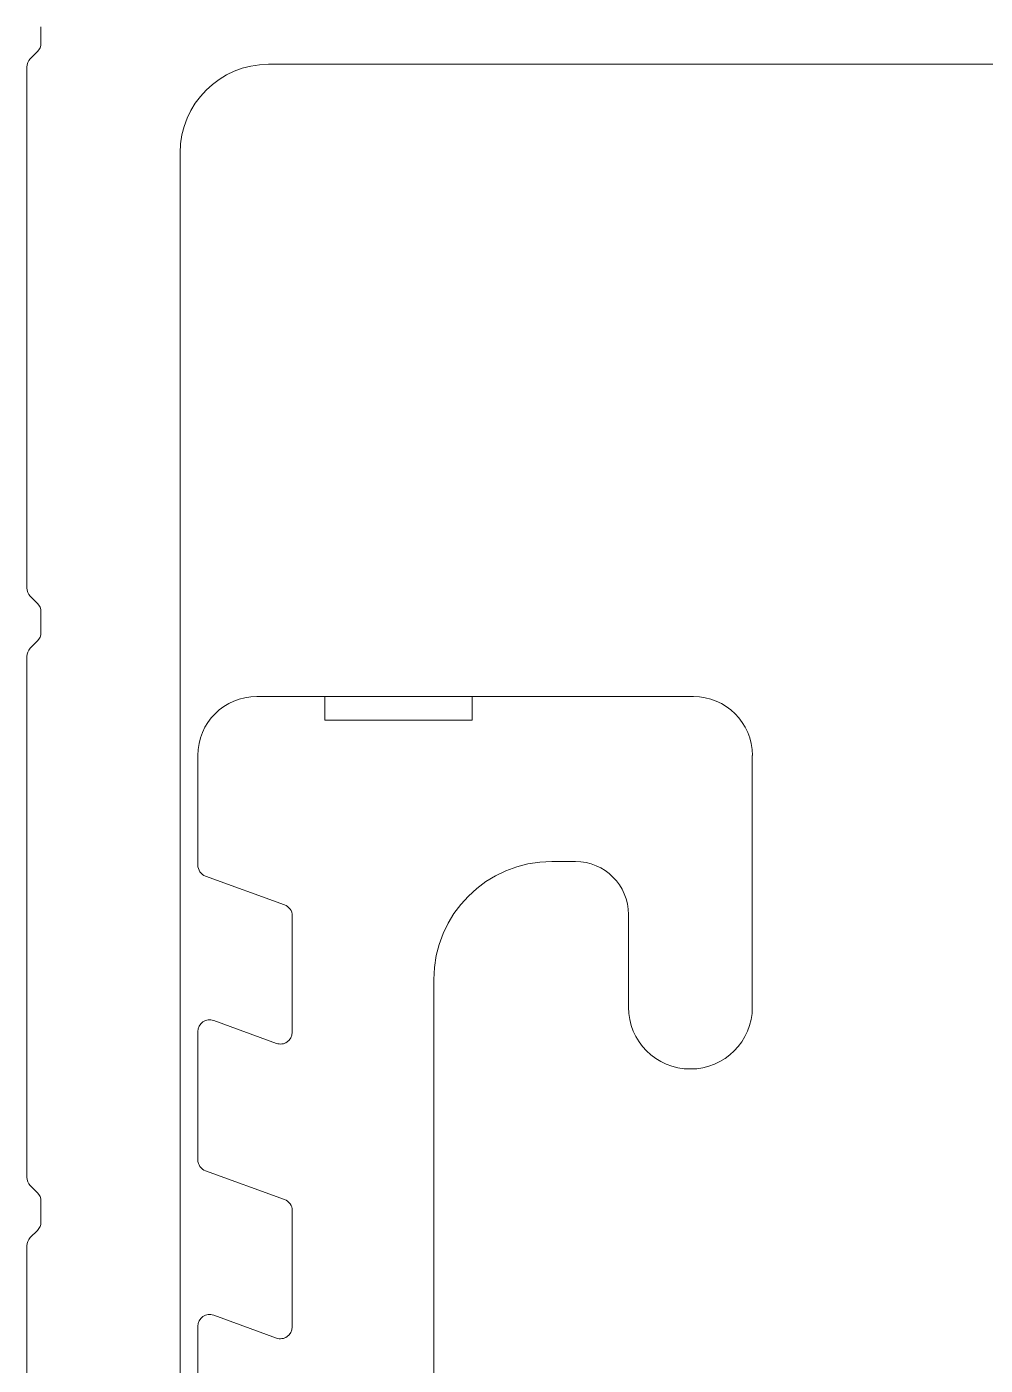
# Model space of a CAD drawing. Header units: millimetres. Extents: x 1522 to 2996, y -37 to 935.
# Drawn here: x 2815.83 to 2820.91, y 747.13 to 754.23 of the extents above; entities that cross this region are included whole.
import ezdxf

# ---------------------------------------------------------------- set-up
doc = ezdxf.new("R2010")
doc.units = ezdxf.units.MM
doc.linetypes.add('HIDDEN', pattern=[1.905, 1.27, -0.635])

# ---------------------------------------------------------------- blocks, each defined once
blk = doc.blocks.new('attachment and clamp x2')
at = {"color": 7, "linetype": 'Continuous', "lineweight": 15}
for p, q in [((1757.8319, 203.4375), (1757.8319, 203.5248)), ((1757.7752, 203.3548), (1757.8136, 203.3932)), ((1757.7568, 200.5467), (1757.7568, 203.3105)), ((1769.6452, 203.3256), (1759.0395, 203.3256)), ((1758.5703, 202.8563), (1758.5703, 195.8672)), ((1757.8136, 200.464), (1757.7752, 200.5025)), ((1757.8319, 200.309), (1757.8319, 200.4198)), ((1757.7752, 200.2263), (1757.8136, 200.2647)), ((1757.7568, 197.4182), (1757.7568, 200.182)), ((1761.2921, 199.9701), (1758.977, 199.9701)), ((1758.6641, 199.6572), (1758.6641, 199.0753)), ((1761.6049, 198.3213), (1761.6049, 199.6572)), ((1760.5412, 199.0941), (1760.6664, 199.0941)), ((1759.1235, 198.8643), (1758.7053, 199.0165)), ((1759.1647, 198.1878), (1759.1647, 198.8055)), ((1760.9479, 198.8125), (1760.9479, 198.3213)), ((1759.9155, 184.8844), (1759.9155, 198.4684)), ((1758.7481, 198.2501), (1759.0807, 198.129)), ((1758.6641, 198.1913), (1758.6641, 197.5111)), ((1759.1235, 197.3), (1758.7053, 197.4523)), ((1757.8136, 197.3355), (1757.7752, 197.374)), ((1757.8319, 197.1804), (1757.8319, 197.2913)), ((1759.1647, 196.6236), (1759.1647, 197.2413)), ((1757.7752, 197.0978), (1757.8136, 197.1362)), ((1757.7568, 194.321), (1757.7568, 197.0535)), ((1758.7481, 196.6858), (1759.0807, 196.5648)), ((1758.6641, 196.6271), (1758.6641, 195.9468))]:
    blk.add_line(p, q, dxfattribs=at)
at = {"color": 7, "linetype": 'HIDDEN', "lineweight": 0}
for p, q in [((1759.3367, 199.9701), (1759.3367, 199.8449)), ((1760.1189, 199.8449), (1760.1189, 199.9701)), ((1759.3367, 199.8449), (1759.7278, 199.8449)), ((1759.7278, 199.8449), (1760.1189, 199.8449))]:
    blk.add_line(p, q, dxfattribs=at)
at = {"color": 7, "linetype": 'Continuous', "lineweight": 15}
for centre, radius, start, end in [((1757.7694, 203.4375), 0.0626, 315, 0), ((1757.8194, 203.3105), 0.0626, 135, 180), ((1759.0395, 202.8563), 0.4693, 90, 180), ((1757.8194, 200.5467), 0.0626, 180, 225), ((1757.7694, 200.4198), 0.0626, 0, 45), ((1757.7694, 200.309), 0.0626, 315, 0), ((1757.8194, 200.182), 0.0626, 135, 180), ((1758.977, 199.6572), 0.3129, 90, 180), ((1761.2921, 199.6572), 0.3129, 0, 90), ((1758.7267, 199.0753), 0.0626, 180, 250), ((1760.5412, 198.4684), 0.6257, 90, 180), ((1760.6664, 198.8125), 0.2816, 0, 90), ((1759.1021, 198.8055), 0.0626, 0, 70), ((1761.2764, 198.3213), 0.3285, 180, 270), ((1761.2764, 198.3213), 0.3285, 270, 0), ((1758.7267, 198.1913), 0.0626, 70, 180), ((1759.1021, 198.1878), 0.0626, 250, 0), ((1758.7267, 197.5111), 0.0626, 180, 250), ((1757.8194, 197.4182), 0.0626, 180, 225), ((1757.7694, 197.2913), 0.0626, 0, 45), ((1759.1021, 197.2413), 0.0626, 0, 70), ((1757.7694, 197.1804), 0.0626, 315, 0), ((1757.8194, 197.0535), 0.0626, 135, 180), ((1758.7267, 196.6271), 0.0626, 70, 180), ((1759.1021, 196.6236), 0.0626, 250, 0)]:
    blk.add_arc(centre, radius, start, end, dxfattribs=at)

msp = doc.modelspace()

# ---------------------------------------------------------------- block references
msp.add_blockref('attachment and clamp x2', (1058.0727, 550.7068))

doc.saveas('drawing.dxf')
